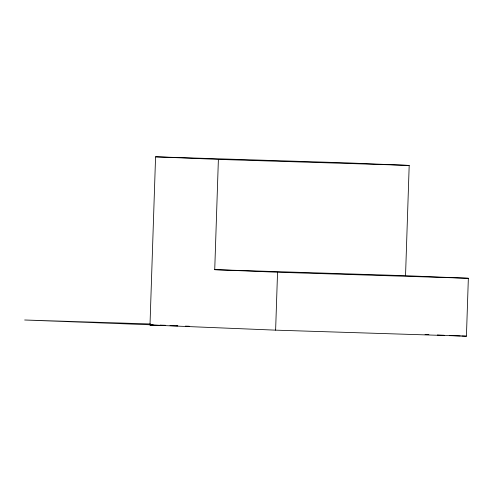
<?xml version="1.0" encoding="UTF-8"?>
<svg xmlns="http://www.w3.org/2000/svg" width="493" height="493" viewBox="0 0 493 493"><rect width="100%" height="100%" fill="white"/><g stroke="black" fill="none" stroke-linecap="round" stroke-linejoin="round"><path stroke-width="0.74" d="M149.995 325.004L155.572 156.817L346.376 162.85L409.19 165.42L405.536 275.698L468.35 278.274L466.427 336.183L275.624 330.15L149.995 325.004L165.383 325.491M468.35 278.274L277.547 272.241L214.732 269.665L218.387 159.393L155.572 156.817M275.624 330.15L277.547 272.241M218.387 159.393L409.19 165.42M214.732 269.665L405.536 275.698M150.451 323.975L24.65 320L153.218 324.905M160.126 325.127L165.494 325.294M176.235 325.633L177.763 325.682M169.999 325.633L177.69 325.879M185.386 326.12L189.232 326.243M425.065 334.488L428.892 334.642M437.322 334.987L444.211 335.271M449.573 335.493L460.302 335.93M461.83 335.998L466.427 336.183"/></g></svg>
